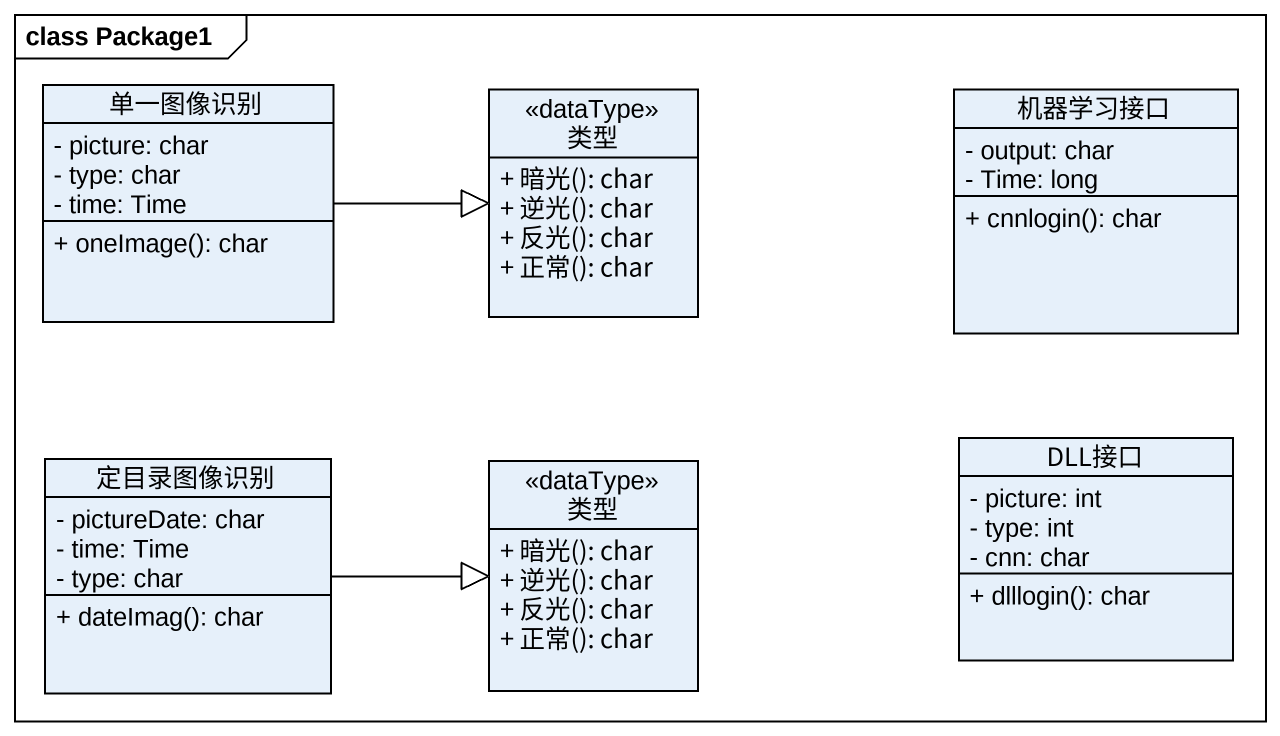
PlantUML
@startuml
mainframe class Package1
hide circle
hide empty members
skinparam classAttributeIconSize 0
class 单一图像识别 {
  - picture: char
  - type: char
  - time: Time
  + oneImage(): char
}
class 类型 <<dataType>> {
  + 暗光(): char
  + 逆光(): char
  + 反光(): char
  + 正常(): char
}
class 机器学习接口 {
  - output: char
  - Time: long
  + cnnlogin(): char
}
class DLL接口 {
  - picture: int
  - type: int
  - cnn: char
  + dlllogin(): char
}
class 定目录图像识别 {
  - pictureDate: char
  - time: Time
  - type: char
  + dateImag(): char
}
class "类型" as 类型_2 <<dataType>> {
  + 暗光(): char
  + 逆光(): char
  + 反光(): char
  + 正常(): char
}
单一图像识别 -right-|> 类型
定目录图像识别 -right-|> 类型_2
@enduml
